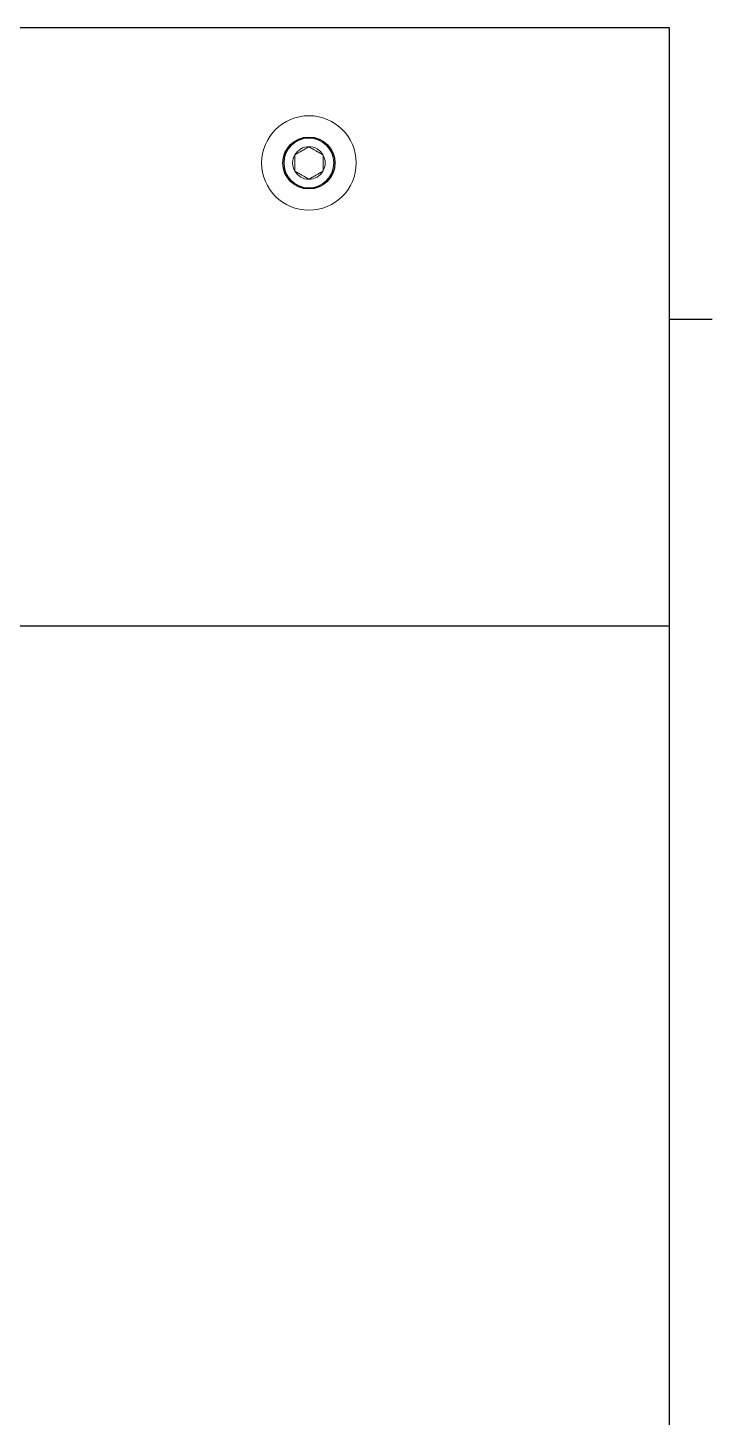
# Model space of a CAD drawing. Header units: inches. Extents: x 1.3 to 19.8, y 1.7 to 13.
# Drawn here: x 16.425 to 18.323, y 9.144 to 12.997 of the extents above; entities that cross this region are included whole.
import ezdxf

# ---------------------------------------------------------------- set-up
doc = ezdxf.new("R2010")
doc.units = ezdxf.units.IN
doc.header["$MEASUREMENT"] = 0
doc.linetypes.add('SLD-Solid', pattern=[0])
doc.layers.add('Enclosure', color=11, linetype='Continuous')
doc.layers.add('Fastener', color=134, linetype='Continuous')

msp = doc.modelspace()

# ---------------------------------------------------------------- linework, layer by layer
at = {"color": 7, "true_color": 0xffffff}
for p, q in [((18.2047, 12.1888), (18.3227, 12.1888)), ((18.2047, 3.4818), (18.2047, 12.1888))]:
    msp.add_line(p, q, dxfattribs=at)
at = {"layer": 'Enclosure'}
for p, q in [((18.2047, 12.9971), (1.2667, 12.9971)), ((18.2047, 1.6971), (18.2047, 12.9971)), ((18.2047, 11.3371), (1.2667, 11.3371))]:
    msp.add_line(p, q, dxfattribs=at)
msp.add_circle((17.2047, 12.6221), 0.072, dxfattribs=at)
at = {"layer": 'Fastener', "linetype": 'SLD-Solid', "lineweight": 15}
for radius in [0.131, 0.069]:
    msp.add_circle((17.2047, 12.6221), radius, dxfattribs=at)
for start, end in [(150, 210), (90, 150), (30, 90), (330, 30), (210, 270), (270, 330)]:
    msp.add_arc((17.2047, 12.6221), 0.0451, start, end, dxfattribs=at)
for points, knots in [([(17.2047, 12.6672), (17.2017, 12.6654), (17.1986, 12.6636), (17.1921, 12.6599), (17.1887, 12.6579), (17.1785, 12.652), (17.1718, 12.6482), (17.1657, 12.6446)], [0, 0, 0, 0, 0.25, 0.25, 0.5, 0.5, 1, 1, 1, 1]), ([(17.1657, 12.5995), (17.1657, 12.6065), (17.1657, 12.6141), (17.1657, 12.63), (17.1657, 12.6376), (17.1657, 12.6446)], [0, 0, 0, 0, 0.5, 0.5, 1, 1, 1, 1]), ([(17.2438, 12.6446), (17.2408, 12.6464), (17.2376, 12.6482), (17.2312, 12.6519), (17.2278, 12.6539), (17.2175, 12.6598), (17.2109, 12.6636), (17.2047, 12.6672)], [0, 0, 0, 0, 0.25, 0.25, 0.5, 0.5, 1, 1, 1, 1]), ([(17.2438, 12.5995), (17.2438, 12.6065), (17.2438, 12.6141), (17.2438, 12.63), (17.2438, 12.6376), (17.2438, 12.6446)], [0, 0, 0, 0, 0.5, 0.5, 1, 1, 1, 1]), ([(17.1657, 12.5995), (17.1687, 12.5978), (17.1719, 12.5959), (17.1783, 12.5922), (17.1817, 12.5902), (17.192, 12.5843), (17.1986, 12.5805), (17.2047, 12.577)], [0, 0, 0, 0, 0.25, 0.25, 0.5, 0.5, 1, 1, 1, 1]), ([(17.2047, 12.577), (17.2078, 12.5787), (17.2109, 12.5805), (17.2174, 12.5843), (17.2208, 12.5862), (17.231, 12.5921), (17.2377, 12.596), (17.2438, 12.5995)], [0, 0, 0, 0, 0.25, 0.25, 0.5, 0.5, 1, 1, 1, 1])]:
    msp.add_open_spline(points, degree=3, knots=knots, dxfattribs=at)

doc.saveas('drawing.dxf')
